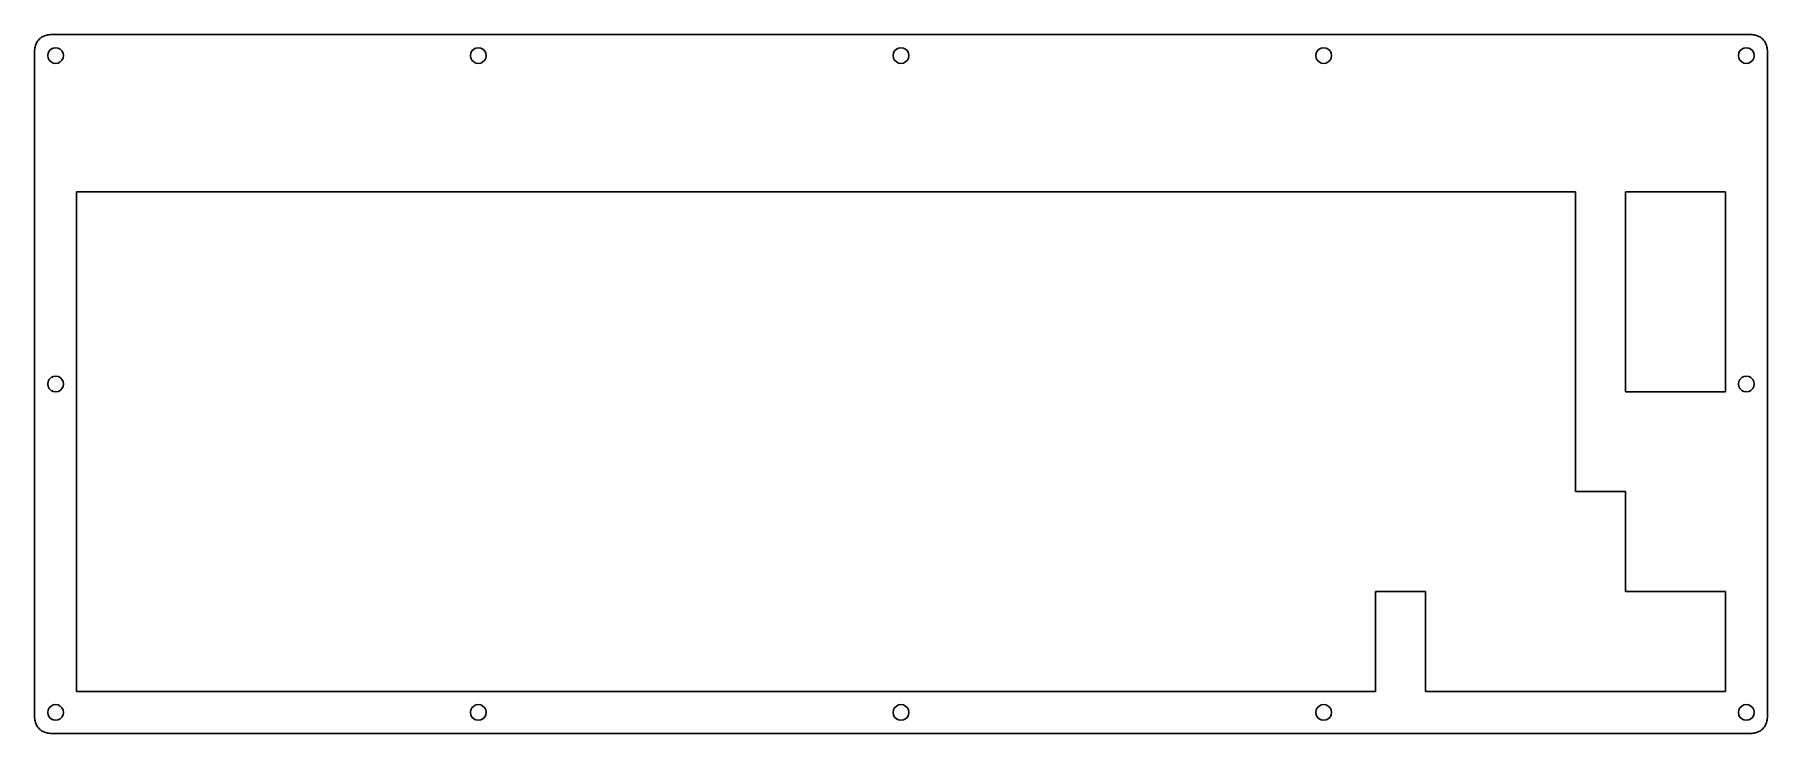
# Model space of a CAD drawing. Extents: x 0 to 330, y 0 to 134.
import ezdxf

# ---------------------------------------------------------------- set-up
doc = ezdxf.new("R2010")
doc.units = 0
doc.layers.get('0').update_dxf_attribs({"linetype": 'CONTINUOUS'})

msp = doc.modelspace()

# ---------------------------------------------------------------- linework, layer by layer
at = {"color": 0}
for p, q in [((0.421679, 131.969), (0.537436, 132.176)), ((0.537436, 132.176), (0.666972, 132.372)), ((0.666972, 132.372), (0.813043, 132.556)), ((0.813043, 132.556), (0.972894, 132.73)), ((0.972894, 132.73), (1.14653, 132.89)), ((1.14653, 132.89), (1.33119, 133.036)), ((1.33119, 133.036), (1.52687, 133.165)), ((1.52687, 133.165), (1.73357, 133.281)), ((1.73357, 133.281), (1.94717, 133.379)), ((1.94717, 133.379), (2.16765, 133.461)), ((2.16765, 133.461), (2.39503, 133.525)), ((2.39503, 133.525), (2.62516, 133.572)), ((2.62516, 133.572), (2.85943, 133.598)), ((2.85943, 133.598), (3.09507, 133.608)), ((3.09507, 133.608), (327.422, 133.608)), ((327.422, 133.608), (327.656, 133.598)), ((327.656, 133.598), (327.89, 133.572)), ((327.89, 133.572), (328.122, 133.525)), ((328.122, 133.525), (328.348, 133.461)), ((328.348, 133.461), (328.57, 133.379)), ((328.57, 133.379), (328.782, 133.281)), ((328.782, 133.281), (328.989, 133.165)), ((328.989, 133.165), (329.184, 133.036)), ((329.184, 133.036), (329.369, 132.89)), ((329.369, 132.89), (329.543, 132.73)), ((329.543, 132.73), (329.703, 132.556)), ((329.703, 132.556), (329.849, 132.372)), ((329.849, 132.372), (329.978, 132.176)), ((329.978, 132.176), (330.094, 131.969)), ((0.095085, 130.608), (0.104731, 130.844)), ((0.095085, 3.3569), (0.095085, 130.608)), ((0.104731, 130.844), (0.130914, 131.078)), ((0.130914, 131.078), (0.177767, 131.308)), ((0.177767, 131.308), (0.241157, 131.535)), ((0.241157, 131.535), (0.323839, 131.755)), ((0.323839, 131.755), (0.421679, 131.969)), ((2.66788, 130.072), (2.59485, 129.607)), ((2.59485, 129.607), (2.66788, 129.144)), ((2.88148, 130.489), (2.66788, 130.072)), ((2.66788, 129.144), (2.88148, 128.727)), ((3.21359, 130.821), (2.88148, 130.489)), ((3.63114, 131.035), (3.21359, 130.821)), ((4.09554, 131.108), (3.63114, 131.035)), ((4.55856, 131.035), (4.09554, 131.108)), ((4.97611, 130.821), (4.55856, 131.035)), ((5.30821, 130.489), (4.97611, 130.821)), ((5.52178, 130.072), (5.30821, 130.489)), ((5.30821, 128.727), (5.52178, 129.144)), ((5.59484, 129.607), (5.52178, 130.072)), ((5.52178, 129.144), (5.59484, 129.607)), ((83.2499, 130.072), (83.1769, 129.607)), ((83.1769, 129.607), (83.2499, 129.144)), ((83.4623, 130.489), (83.2499, 130.072)), ((83.2499, 129.144), (83.4623, 128.727)), ((83.7942, 130.821), (83.4623, 130.489)), ((84.2119, 131.035), (83.7942, 130.821)), ((84.6762, 131.108), (84.2119, 131.035)), ((85.1408, 131.035), (84.6762, 131.108)), ((85.5581, 130.821), (85.1408, 131.035)), ((85.8905, 130.489), (85.5581, 130.821)), ((86.1039, 130.072), (85.8905, 130.489)), ((85.8905, 128.727), (86.1039, 129.144)), ((86.1769, 129.607), (86.1039, 130.072)), ((86.1039, 129.144), (86.1769, 129.607)), ((163.831, 130.072), (163.759, 129.607)), ((163.759, 129.607), (163.831, 129.144)), ((164.044, 130.489), (163.831, 130.072)), ((163.831, 129.144), (164.044, 128.727)), ((164.376, 130.821), (164.044, 130.489)), ((164.794, 131.035), (164.376, 130.821)), ((165.258, 131.108), (164.794, 131.035)), ((165.722, 131.035), (165.258, 131.108)), ((166.139, 130.821), (165.722, 131.035)), ((166.471, 130.489), (166.139, 130.821)), ((166.685, 130.072), (166.471, 130.489)), ((166.471, 128.727), (166.685, 129.144)), ((166.759, 129.607), (166.685, 130.072)), ((166.685, 129.144), (166.759, 129.607)), ((244.413, 130.072), (244.34, 129.607)), ((244.34, 129.607), (244.413, 129.144)), ((244.625, 130.489), (244.413, 130.072)), ((244.413, 129.144), (244.625, 128.727)), ((244.957, 130.821), (244.625, 130.489)), ((245.375, 131.035), (244.957, 130.821)), ((245.839, 131.108), (245.375, 131.035)), ((246.304, 131.035), (245.839, 131.108)), ((246.721, 130.821), (246.304, 131.035)), ((247.053, 130.489), (246.721, 130.821)), ((247.267, 130.072), (247.053, 130.489)), ((247.053, 128.727), (247.267, 129.144)), ((247.34, 129.607), (247.267, 130.072)), ((247.267, 129.144), (247.34, 129.607)), ((324.995, 130.072), (324.922, 129.607)), ((324.922, 129.607), (324.995, 129.144)), ((325.207, 130.489), (324.995, 130.072)), ((324.995, 129.144), (325.207, 128.727)), ((325.539, 130.821), (325.207, 130.489)), ((325.957, 131.035), (325.539, 130.821)), ((326.421, 131.108), (325.957, 131.035)), ((326.885, 131.035), (326.421, 131.108)), ((327.302, 130.821), (326.885, 131.035)), ((327.634, 130.489), (327.302, 130.821)), ((327.848, 130.072), (327.634, 130.489)), ((327.634, 128.727), (327.848, 129.144)), ((327.922, 129.607), (327.848, 130.072)), ((327.848, 129.144), (327.922, 129.607)), ((330.094, 131.969), (330.193, 131.755)), ((330.193, 131.755), (330.274, 131.535)), ((330.274, 131.535), (330.338, 131.308)), ((330.338, 131.308), (330.385, 131.078)), ((330.385, 131.078), (330.411, 130.844)), ((330.411, 130.844), (330.422, 130.608)), ((330.422, 130.608), (330.422, 3.3569)), ((2.88148, 128.727), (3.21359, 128.395)), ((3.21359, 128.395), (3.63114, 128.181)), ((3.63114, 128.181), (4.09554, 128.108)), ((4.09554, 128.108), (4.55856, 128.181)), ((4.55856, 128.181), (4.97611, 128.395)), ((4.97611, 128.395), (5.30821, 128.727)), ((83.4623, 128.727), (83.7942, 128.395)), ((83.7942, 128.395), (84.2119, 128.181)), ((84.2119, 128.181), (84.6762, 128.108)), ((84.6762, 128.108), (85.1408, 128.181)), ((85.1408, 128.181), (85.5581, 128.395)), ((85.5581, 128.395), (85.8905, 128.727)), ((164.044, 128.727), (164.376, 128.395)), ((164.376, 128.395), (164.794, 128.181)), ((164.794, 128.181), (165.258, 128.108)), ((165.258, 128.108), (165.722, 128.181)), ((165.722, 128.181), (166.139, 128.395)), ((166.139, 128.395), (166.471, 128.727)), ((244.625, 128.727), (244.957, 128.395)), ((244.957, 128.395), (245.375, 128.181)), ((245.375, 128.181), (245.839, 128.108)), ((245.839, 128.108), (246.304, 128.181)), ((246.304, 128.181), (246.721, 128.395)), ((246.721, 128.395), (247.053, 128.727)), ((325.207, 128.727), (325.539, 128.395)), ((325.539, 128.395), (325.957, 128.181)), ((325.957, 128.181), (326.421, 128.108)), ((326.421, 128.108), (326.885, 128.181)), ((326.885, 128.181), (327.302, 128.395)), ((327.302, 128.395), (327.634, 128.727)), ((8.09322, 103.609), (8.09322, 84.5566)), ((293.846, 103.609), (8.09322, 103.609)), ((293.846, 46.4577), (293.846, 103.609)), ((303.369, 103.609), (322.421, 103.609)), ((303.369, 65.5066), (303.369, 103.609)), ((322.421, 103.609), (322.421, 65.5066)), ((8.09322, 84.5566), (8.09459, 84.5566)), ((8.09459, 84.5566), (8.09459, 65.5077)), ((2.66788, 67.4469), (2.59485, 66.9823)), ((2.59485, 66.9823), (2.66788, 66.518)), ((2.88148, 67.8642), (2.66788, 67.4469)), ((2.66788, 66.518), (2.88148, 66.1003)), ((3.21359, 68.1965), (2.88148, 67.8642)), ((2.88148, 66.1003), (3.21359, 65.7684)), ((3.63114, 68.41), (3.21359, 68.1965)), ((4.09554, 68.4816), (3.63114, 68.41)), ((4.55856, 68.41), (4.09554, 68.4816)), ((4.97611, 68.1965), (4.55856, 68.41)), ((5.30821, 67.8642), (4.97611, 68.1965)), ((4.97611, 65.7684), (5.30821, 66.1003)), ((5.52178, 67.4469), (5.30821, 67.8642)), ((5.30821, 66.1003), (5.52178, 66.518)), ((5.59484, 66.9823), (5.52178, 67.4469)), ((5.52178, 66.518), (5.59484, 66.9823)), ((324.995, 67.4469), (324.922, 66.9823)), ((324.922, 66.9823), (324.995, 66.518)), ((325.207, 67.8642), (324.995, 67.4469)), ((324.995, 66.518), (325.207, 66.1003)), ((325.539, 68.1965), (325.207, 67.8642)), ((325.207, 66.1003), (325.539, 65.7684)), ((325.957, 68.41), (325.539, 68.1965)), ((326.421, 68.4816), (325.957, 68.41)), ((326.885, 68.41), (326.421, 68.4816)), ((327.302, 68.1965), (326.885, 68.41)), ((327.634, 67.8642), (327.302, 68.1965)), ((327.302, 65.7684), (327.634, 66.1003)), ((327.848, 67.4469), (327.634, 67.8642)), ((327.634, 66.1003), (327.848, 66.518)), ((327.922, 66.9823), (327.848, 67.4469)), ((327.848, 66.518), (327.922, 66.9823)), ((3.21359, 65.7684), (3.63114, 65.5546)), ((3.63114, 65.5546), (4.09554, 65.4816)), ((4.09554, 65.4816), (4.55856, 65.5546)), ((4.55856, 65.5546), (4.97611, 65.7684)), ((8.09459, 65.5077), (8.09322, 65.5077)), ((8.09322, 65.5077), (8.09322, 46.4566)), ((322.421, 65.5066), (303.369, 65.5066)), ((325.539, 65.7684), (325.957, 65.5546)), ((325.957, 65.5546), (326.421, 65.4816)), ((326.421, 65.4816), (326.885, 65.5546)), ((326.885, 65.5546), (327.302, 65.7684)), ((8.09322, 46.4566), (8.09459, 46.4566)), ((8.09459, 46.4566), (8.09459, 8.35642)), ((303.371, 46.4577), (293.846, 46.4577)), ((303.371, 27.4078), (303.371, 46.4577)), ((255.746, 8.35642), (255.746, 27.4064)), ((255.746, 27.4064), (265.269, 27.4064)), ((265.269, 27.4064), (265.269, 8.35642)), ((322.421, 27.4078), (303.371, 27.4078)), ((322.421, 8.35642), (322.421, 27.4078)), ((8.09459, 8.35642), (255.746, 8.35642)), ((265.269, 8.35642), (322.421, 8.35642)), ((0.104731, 3.12126), (0.095085, 3.3569)), ((2.66788, 4.82039), (2.59485, 4.35599)), ((2.59485, 4.35599), (2.66788, 3.89297)), ((2.88148, 5.23794), (2.66788, 4.82039)), ((2.66788, 3.89297), (2.88148, 3.47541)), ((3.21359, 5.57004), (2.88148, 5.23794)), ((2.88148, 3.47541), (3.21359, 3.14331)), ((3.63114, 5.78362), (3.21359, 5.57004)), ((4.09554, 5.85668), (3.63114, 5.78362)), ((4.55856, 5.78362), (4.09554, 5.85668)), ((4.97611, 5.57004), (4.55856, 5.78362)), ((5.30821, 5.23794), (4.97611, 5.57004)), ((4.97611, 3.14331), (5.30821, 3.47541)), ((5.52178, 4.82039), (5.30821, 5.23794)), ((5.30821, 3.47541), (5.52178, 3.89297)), ((5.59484, 4.35599), (5.52178, 4.82039)), ((5.52178, 3.89297), (5.59484, 4.35599)), ((83.2499, 4.82039), (83.1769, 4.35599)), ((83.1769, 4.35599), (83.2499, 3.89297)), ((83.4623, 5.23794), (83.2499, 4.82039)), ((83.2499, 3.89297), (83.4623, 3.47541)), ((83.7942, 5.57004), (83.4623, 5.23794)), ((83.4623, 3.47541), (83.7942, 3.14331)), ((84.2119, 5.78362), (83.7942, 5.57004)), ((84.6762, 5.85668), (84.2119, 5.78362)), ((85.1408, 5.78362), (84.6762, 5.85668)), ((85.5581, 5.57004), (85.1408, 5.78362)), ((85.8905, 5.23794), (85.5581, 5.57004)), ((85.5581, 3.14331), (85.8905, 3.47541)), ((86.1039, 4.82039), (85.8905, 5.23794)), ((85.8905, 3.47541), (86.1039, 3.89297)), ((86.1769, 4.35599), (86.1039, 4.82039)), ((86.1039, 3.89297), (86.1769, 4.35599)), ((163.831, 4.82039), (163.759, 4.35599)), ((163.759, 4.35599), (163.831, 3.89297)), ((164.044, 5.23794), (163.831, 4.82039)), ((163.831, 3.89297), (164.044, 3.47541)), ((164.376, 5.57004), (164.044, 5.23794)), ((164.044, 3.47541), (164.376, 3.14331)), ((164.794, 5.78362), (164.376, 5.57004)), ((165.258, 5.85668), (164.794, 5.78362)), ((165.722, 5.78362), (165.258, 5.85668)), ((166.139, 5.57004), (165.722, 5.78362)), ((166.471, 5.23794), (166.139, 5.57004)), ((166.139, 3.14331), (166.471, 3.47541)), ((166.685, 4.82039), (166.471, 5.23794)), ((166.471, 3.47541), (166.685, 3.89297)), ((166.759, 4.35599), (166.685, 4.82039)), ((166.685, 3.89297), (166.759, 4.35599)), ((244.413, 4.82039), (244.34, 4.35599)), ((244.34, 4.35599), (244.413, 3.89297)), ((244.625, 5.23794), (244.413, 4.82039)), ((244.413, 3.89297), (244.625, 3.47541)), ((244.957, 5.57004), (244.625, 5.23794)), ((244.625, 3.47541), (244.957, 3.14331)), ((245.375, 5.78362), (244.957, 5.57004)), ((245.839, 5.85668), (245.375, 5.78362)), ((246.304, 5.78362), (245.839, 5.85668)), ((246.721, 5.57004), (246.304, 5.78362)), ((247.053, 5.23794), (246.721, 5.57004)), ((246.721, 3.14331), (247.053, 3.47541)), ((247.267, 4.82039), (247.053, 5.23794)), ((247.053, 3.47541), (247.267, 3.89297)), ((247.34, 4.35599), (247.267, 4.82039)), ((247.267, 3.89297), (247.34, 4.35599)), ((324.995, 4.82039), (324.922, 4.35599)), ((324.922, 4.35599), (324.995, 3.89297)), ((325.207, 5.23794), (324.995, 4.82039)), ((324.995, 3.89297), (325.207, 3.47541)), ((325.539, 5.57004), (325.207, 5.23794)), ((325.207, 3.47541), (325.539, 3.14331)), ((325.957, 5.78362), (325.539, 5.57004)), ((326.421, 5.85668), (325.957, 5.78362)), ((326.885, 5.78362), (326.421, 5.85668)), ((327.302, 5.57004), (326.885, 5.78362)), ((327.634, 5.23794), (327.302, 5.57004)), ((327.302, 3.14331), (327.634, 3.47541)), ((327.848, 4.82039), (327.634, 5.23794)), ((327.634, 3.47541), (327.848, 3.89297)), ((327.922, 4.35599), (327.848, 4.82039)), ((327.848, 3.89297), (327.922, 4.35599)), ((330.422, 3.3569), (330.411, 3.12126)), ((0.130914, 2.88699), (0.104731, 3.12126)), ((0.177767, 2.65686), (0.130914, 2.88699)), ((0.241157, 2.42948), (0.177767, 2.65686)), ((0.323839, 2.20762), (0.241157, 2.42948)), ((0.421679, 1.9954), (0.323839, 2.20762)), ((0.537436, 1.78869), (0.421679, 1.9954)), ((0.666972, 1.59301), (0.537436, 1.78869)), ((0.813043, 1.40836), (0.666972, 1.59301)), ((0.972894, 1.23472), (0.813043, 1.40836)), ((1.14653, 1.07487), (0.972894, 1.23472)), ((1.33119, 0.928797), (1.14653, 1.07487)), ((1.52687, 0.799264), (1.33119, 0.928797)), ((1.73357, 0.683507), (1.52687, 0.799264)), ((1.94717, 0.585668), (1.73357, 0.683507)), ((2.16765, 0.502984), (1.94717, 0.585668)), ((2.39503, 0.439593), (2.16765, 0.502984)), ((2.62516, 0.39274), (2.39503, 0.439593)), ((2.85943, 0.366557), (2.62516, 0.39274)), ((3.09507, 0.356912), (2.85943, 0.366557)), ((327.422, 0.356912), (3.09507, 0.356912)), ((3.21359, 3.14331), (3.63114, 2.92971)), ((3.63114, 2.92971), (4.09554, 2.85667)), ((4.09554, 2.85667), (4.55856, 2.92971)), ((4.55856, 2.92971), (4.97611, 3.14331)), ((83.7942, 3.14331), (84.2119, 2.92971)), ((84.2119, 2.92971), (84.6762, 2.85667)), ((84.6762, 2.85667), (85.1408, 2.92971)), ((85.1408, 2.92971), (85.5581, 3.14331)), ((164.376, 3.14331), (164.794, 2.92971)), ((164.794, 2.92971), (165.258, 2.85667)), ((165.258, 2.85667), (165.722, 2.92971)), ((165.722, 2.92971), (166.139, 3.14331)), ((244.957, 3.14331), (245.375, 2.92971)), ((245.375, 2.92971), (245.839, 2.85667)), ((245.839, 2.85667), (246.304, 2.92971)), ((246.304, 2.92971), (246.721, 3.14331)), ((325.539, 3.14331), (325.957, 2.92971)), ((325.957, 2.92971), (326.421, 2.85667)), ((326.421, 2.85667), (326.885, 2.92971)), ((326.885, 2.92971), (327.302, 3.14331)), ((327.656, 0.366557), (327.422, 0.356912)), ((327.89, 0.39274), (327.656, 0.366557)), ((328.122, 0.439593), (327.89, 0.39274)), ((328.348, 0.502984), (328.122, 0.439593)), ((328.57, 0.585668), (328.348, 0.502984)), ((328.782, 0.683507), (328.57, 0.585668)), ((328.989, 0.799264), (328.782, 0.683507)), ((329.184, 0.928797), (328.989, 0.799264)), ((329.369, 1.07487), (329.184, 0.928797)), ((329.543, 1.23472), (329.369, 1.07487)), ((329.703, 1.40836), (329.543, 1.23472)), ((329.849, 1.59301), (329.703, 1.40836)), ((329.978, 1.78869), (329.849, 1.59301)), ((330.094, 1.9954), (329.978, 1.78869)), ((330.193, 2.20762), (330.094, 1.9954)), ((330.274, 2.42948), (330.193, 2.20762)), ((330.338, 2.65686), (330.274, 2.42948)), ((330.385, 2.88699), (330.338, 2.65686)), ((330.411, 3.12126), (330.385, 2.88699))]:
    msp.add_line(p, q, dxfattribs=at)

doc.saveas('drawing.dxf')
